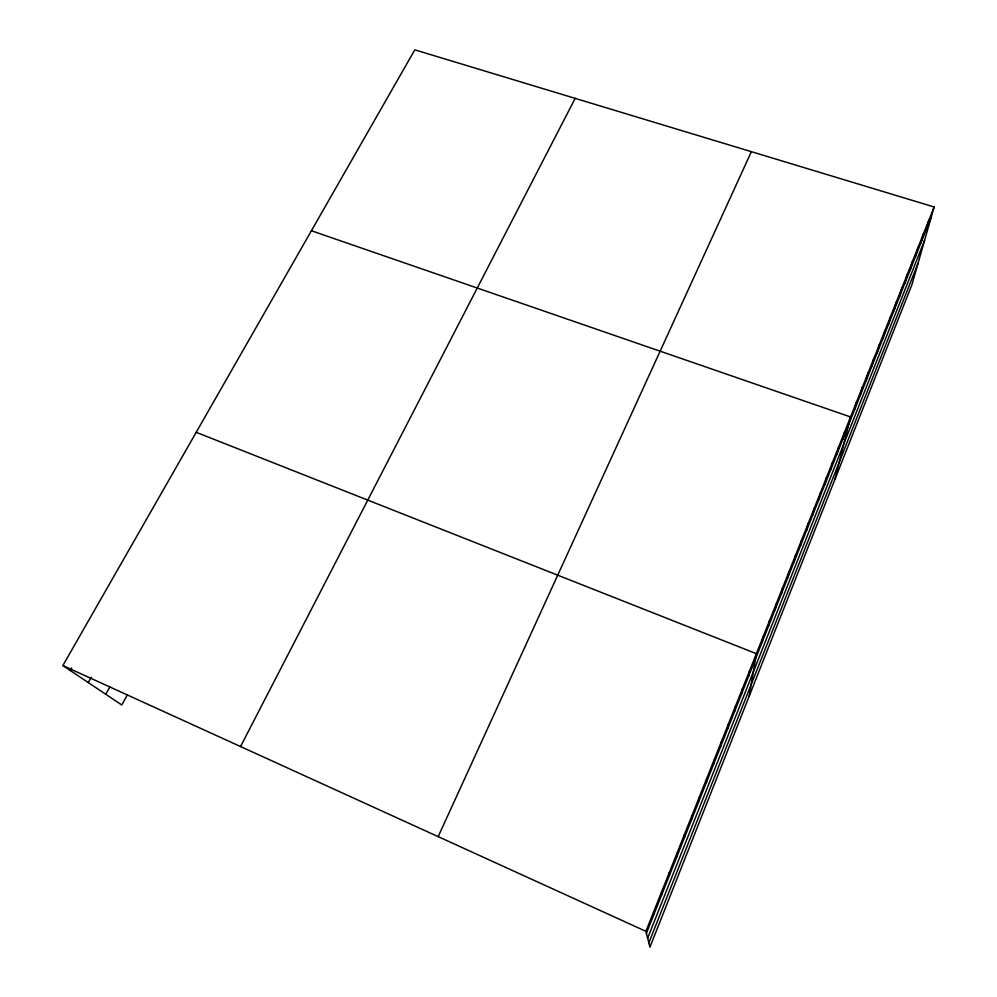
<?xml version="1.0" encoding="UTF-8"?>
<svg xmlns="http://www.w3.org/2000/svg" width="997" height="997" viewBox="0 0 997 997"><rect width="100%" height="100%" fill="white"/><g stroke="black" fill="none" stroke-linecap="round" stroke-linejoin="round"><path stroke-width="1.5" d="M684.403 837.754L684.403 834.551M691.793 819.16L691.893 815.72M699.121 800.728L699.321 797.064M706.387 782.458L706.674 778.57M713.59 764.35L713.964 760.25M720.731 746.404L721.192 742.092M727.798 728.62L728.358 724.096M734.814 710.986L735.45 706.262M741.756 693.513L742.491 688.578M748.647 676.178L749.457 671.056M749.221 696.08L756.374 653.683L196.197 432.312M762.044 642.467L763.029 636.971M768.562 626.079L769.622 620.396M775.03 609.828L776.164 603.958M781.449 593.701L782.645 587.657M787.804 577.712L789.076 571.493M794.111 561.847L795.456 555.466M800.367 546.119L801.787 539.564M806.561 530.516L808.056 523.799M812.717 515.038L814.275 508.158M818.824 499.684L820.456 492.655M824.88 484.455L826.575 477.264M830.887 469.35L832.645 462.01M836.844 454.358L838.664 446.868M842.752 439.49L844.646 431.851M834.975 479.233L850.566 416.958L311.413 230.756M854.441 410.103L856.448 402.177M860.212 395.585L862.28 387.521M865.944 381.166L868.075 372.978M871.627 366.871L873.808 358.546M877.273 352.689L879.516 344.227M882.868 338.619L885.162 330.019M888.414 324.648L890.77 315.924M893.935 310.777L896.34 301.941M899.406 297.031L901.861 288.058M904.827 283.372L907.345 274.287M910.211 269.826L912.778 260.616M915.558 256.379L918.175 247.057M920.867 243.031L923.534 233.597M926.138 229.796L928.843 220.237M934.127 206.977L911.906 284.718L649.932 947.15L645.894 931.323L934.127 206.977L414.814 49.85L62.873 665.56L121.784 704.991L127.317 694.959M647.651 938.189L924.58 240.352M648.835 942.888L917.975 263.47M646.405 933.329L931.36 216.648M438.169 836.633L751.364 151.681M240.539 746.541L575.169 98.367M105.757 694.261L110.056 686.547M88.259 682.546L91.238 677.275M70.239 670.483L71.672 667.978M62.873 665.56L645.894 931.323M653.745 911.607L654.144 913.863M661.51 892.078L661.809 894.571M669.211 872.724L669.411 875.466M676.851 853.544L676.938 856.523"/></g></svg>
